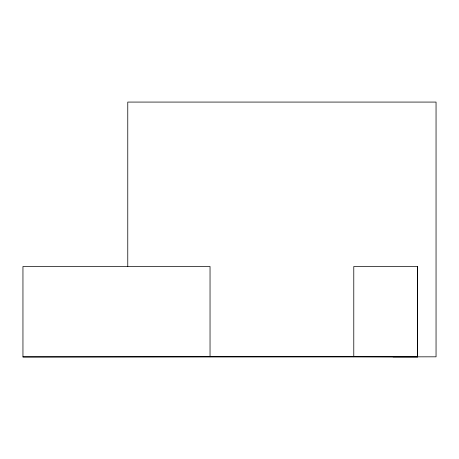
<?xml version="1.0" encoding="UTF-8"?>
<svg xmlns="http://www.w3.org/2000/svg" width="459" height="459" viewBox="0 0 459 459"><rect width="100%" height="100%" fill="white"/><g stroke="black" fill="none" stroke-linecap="round" stroke-linejoin="round"><path stroke-width="0.69" d="M417.495 356.924L417.552 266.495L353.78 266.495L353.78 356.746L417.495 356.924L417.552 266.495M417.552 356.821L22.95 356.924L22.95 266.495L210.038 266.495L210.038 356.746L22.95 356.924M393.093 356.873L436.05 356.821L436.05 102.076L127.768 102.076L127.768 266.495M210.038 356.746L353.78 356.746"/></g></svg>
